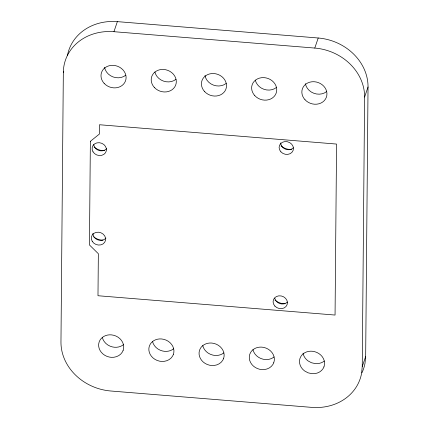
<?xml version="1.0" encoding="UTF-8"?>
<svg xmlns="http://www.w3.org/2000/svg" width="429" height="429" viewBox="0 0 429 429"><rect width="100%" height="100%" fill="white"/><g stroke="black" fill="none" stroke-linecap="round" stroke-linejoin="round"><path stroke-width="0.64" d="M63.76 71.262L63.331 72.517L60.966 341.967A50.863 44.401 18.8 0 0 110.784 391.001L311.636 407.368A50.863 44.401 18.8 0 0 361.567 373.493L362.242 366.548L364.607 97.067L368.034 87.001A50.847 44.385 18.8 0 0 318.216 37.999L117.364 21.632A50.847 44.385 18.8 0 0 67.439 55.48M361.953 372.812A50.863 44.401 18.8 0 0 364.988 363.427L365.669 356.483L368.034 87.001M63.331 72.517A50.847 44.385 18.8 0 1 113.942 31.698L117.364 21.632M364.607 97.067A50.847 44.385 18.8 0 0 314.789 48.064L318.216 37.999M362.242 366.548L365.669 356.483M113.942 31.698L314.789 48.064M274.051 356.96A12.709 11.095 18.8 0 1 265.143 359.529L263.181 359.229A12.709 11.095 18.8 0 1 252.944 349.635M123.413 344.691A12.709 11.095 18.8 0 1 114.505 347.254L112.543 346.954A12.709 11.095 18.8 0 1 102.306 337.36M125.777 75.209A12.709 11.095 18.8 0 1 112.999 76.909A12.709 11.095 18.8 0 1 104.558 67.294M175.992 79.301A12.709 11.095 18.8 0 1 163.524 81.113A12.709 11.095 18.8 0 1 154.885 71.97M173.622 348.782A12.709 11.095 18.8 0 1 164.72 351.346L162.757 351.045A12.709 11.095 18.8 0 1 152.515 341.452M324.26 361.052A12.709 11.095 18.8 0 1 315.358 363.62L311.481 362.752L307.995 360.875A12.709 11.095 18.8 0 1 303.04 353.137M285.097 303.77A13.074 11.411 18.8 0 1 274.968 300.053M105.925 238.09A7.266 6.338 18.8 0 1 97.871 239.875A7.266 6.338 18.8 0 1 92.911 233.349M287.392 302.037A7.266 6.338 18.8 0 1 280.089 303.635A7.266 6.338 18.8 0 1 274.812 298.241M276.415 87.484A12.709 11.095 18.8 0 1 263.948 89.296A12.709 11.095 18.8 0 1 255.309 80.153M326.63 91.575A12.709 11.095 18.8 0 1 313.851 93.275A12.709 11.095 18.8 0 1 305.41 83.66M293.415 147.785A7.266 6.338 18.8 0 1 285.532 149.19A7.266 6.338 18.8 0 1 280.705 142.911M291.623 149.496A13.074 11.411 18.8 0 1 280.984 145.806M106.714 148.584A7.266 6.338 18.8 0 1 98.96 150.477A7.266 6.338 18.8 0 1 93.715 144.401M223.836 352.874A12.709 11.095 18.8 0 1 214.929 355.437L212.966 355.137A12.709 11.095 18.8 0 1 202.729 345.543M226.201 83.392A12.709 11.095 18.8 0 1 213.422 85.092A12.709 11.095 18.8 0 1 204.982 75.477M104.767 150.622A13.074 11.411 18.8 0 1 94.09 147.04M103.035 240.165A13.074 11.411 18.8 0 1 93.608 236.803M90.363 141.334L89.452 244.959L98.348 253.711L97.984 295.737L335.054 315.052L336.561 144.064L99.485 124.742L99.399 134.046L90.363 141.334M123.085 350.531L122.319 352.096A12.709 11.095 18.8 0 1 111.079 357.319L109.116 357.019A12.709 11.095 18.8 0 1 100.037 340.079L101.078 338.663A12.709 11.095 18.8 0 1 109.309 334.84L111.277 334.861A12.709 11.095 18.8 0 1 123.085 350.531M173.3 354.622L172.533 356.188A12.709 11.095 18.8 0 1 161.293 361.411L159.331 361.111A12.709 11.095 18.8 0 1 150.252 344.171L151.292 342.755A12.709 11.095 18.8 0 1 159.524 338.931L161.492 338.953A12.709 11.095 18.8 0 1 173.3 354.622M223.509 358.714L222.742 360.28A12.709 11.095 18.8 0 1 211.502 365.503L209.54 365.202A12.709 11.095 18.8 0 1 200.461 348.262L201.507 346.846A12.709 11.095 18.8 0 1 209.738 343.023L211.701 343.044A12.709 11.095 18.8 0 1 223.509 358.714M273.723 362.805L272.957 364.371A12.709 11.095 18.8 0 1 261.717 369.594L259.754 369.294A12.709 11.095 18.8 0 1 250.675 352.354L251.716 350.938A12.709 11.095 18.8 0 1 259.947 347.115L261.915 347.136A12.709 11.095 18.8 0 1 273.723 362.805M323.938 366.897L323.171 368.463A12.709 11.095 18.8 0 1 311.931 373.686L308.054 372.817L304.569 370.94A12.709 11.095 18.8 0 1 300.89 356.445L301.93 355.03A12.709 11.095 18.8 0 1 310.162 351.206L312.13 351.228A12.709 11.095 18.8 0 1 323.938 366.897M154.365 87.457A12.709 11.095 18.8 0 0 175.665 85.146A12.709 11.095 18.8 0 0 161.245 69.503A12.709 11.095 18.8 0 0 154.365 87.457M104.15 83.365A12.709 11.095 18.8 0 0 125.456 81.054A12.709 11.095 18.8 0 0 111.031 65.412A12.709 11.095 18.8 0 0 104.15 83.365M93.029 151.828A7.266 6.338 18.8 0 0 105.454 152.837A7.266 6.338 18.8 0 0 99.324 142.707A7.266 6.338 18.8 0 0 93.029 151.828M92.24 241.334A7.266 6.338 18.8 0 0 104.665 242.347A7.266 6.338 18.8 0 0 98.541 232.212A7.266 6.338 18.8 0 0 92.24 241.334M274.887 306.097A7.266 6.338 18.8 0 0 287.06 304.778A7.266 6.338 18.8 0 0 278.818 295.844A7.266 6.338 18.8 0 0 274.887 306.097M280.909 151.85A7.266 6.338 18.8 0 0 293.082 150.531A7.266 6.338 18.8 0 0 284.84 141.591A7.266 6.338 18.8 0 0 280.909 151.85M254.788 95.635A12.709 11.095 18.8 0 0 276.094 93.329A12.709 11.095 18.8 0 0 261.669 77.687A12.709 11.095 18.8 0 0 254.788 95.635M305.003 99.726A12.709 11.095 18.8 0 0 326.303 97.421A12.709 11.095 18.8 0 0 311.883 81.778A12.709 11.095 18.8 0 0 305.003 99.726M204.574 91.543A12.709 11.095 18.8 0 0 225.879 89.237A12.709 11.095 18.8 0 0 211.459 73.595A12.709 11.095 18.8 0 0 204.574 91.543"/></g></svg>
